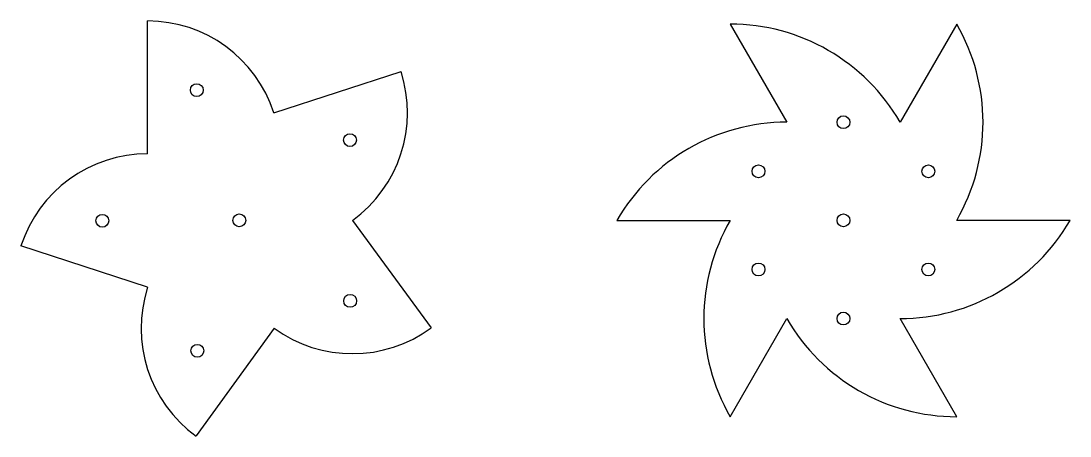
# Model space of a CAD drawing. Header units: millimetres. Extents: x -58 to 220, y -57 to 53.
import ezdxf

# ---------------------------------------------------------------- set-up
doc = ezdxf.new("R2010")
doc.units = ezdxf.units.MM
doc.layers.get('0').update_dxf_attribs({"lineweight": 25, "true_color": 0xffffff})

msp = doc.modelspace()

# ---------------------------------------------------------------- linework, layer by layer
for p, q in [((-24.27, 17.63), (-24.27, 52.77)), ((-24.27, 52.77), (-24.27, 52.77)), ((130, 51.96), (145, 25.98)), ((190, 51.96), (175, 25.98)), ((9.15, 28.47), (42.83, 39.38)), ((100, 0), (130, 0)), ((220, 0), (190, 0)), ((30, 0), (50.84, -28.45)), ((-24.27, -17.63), (-57.81, -6.74)), ((-57.81, -6.74), (-57.81, -6.74)), ((130, -51.96), (145, -25.98)), ((190, -51.96), (175, -25.98)), ((9.27, -28.53), (-11.46, -57.06)), ((50.84, -28.45), (50.84, -28.45))]:
    msp.add_line(p, q)
for centre in [(-11.26, 34.47), (160, 25.98), (29.31, 21.25), (137.5, 12.99), (182.5, 12.99), (-36.27, -0.1), (0, 0), (160, 0), (137.5, -12.99), (182.5, -12.99), (29.36, -21.3), (160, -25.98), (-11.13, -34.52)]:
    msp.add_circle(centre, 1.7)
for centre, radius, start, end in [((-24.27, 17.63), 35.14, 17.9595, 90), ((130, 0), 51.96, 30, 90), ((145, 25.98), 51.96, 330, 30), ((9.27, 28.53), 35.27, 306, 17.9189), ((145, -25.98), 51.96, 90, 150), ((-24.27, -17.63), 35.27, 90, 162), ((175, -25.98), 51.96, 150, 210), ((175, 25.98), 51.96, 270, 330), ((9.27, -28.53), 35.27, 162, 234), ((190, 0), 51.96, 210, 270), ((30, 0), 35.27, 234, 306.2151)]:
    msp.add_arc(centre, radius, start, end)

doc.saveas('drawing.dxf')
